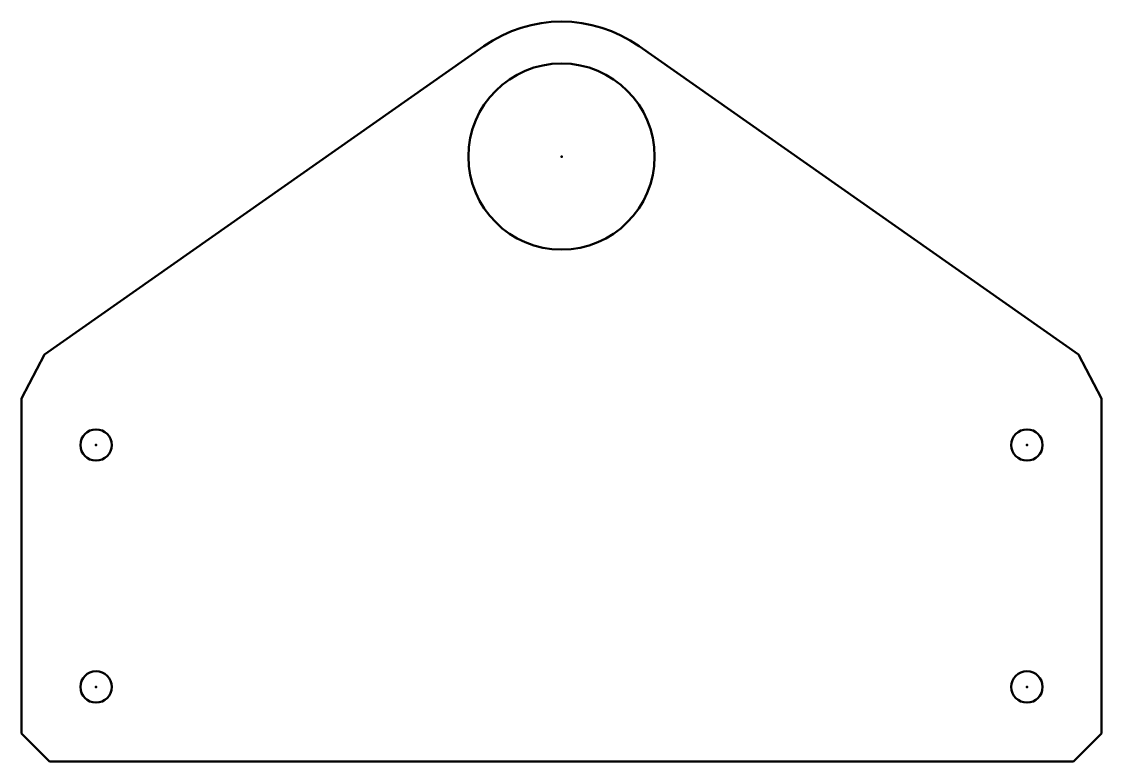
# Model space of a CAD drawing. Header units: millimetres. Extents: x -3 to 113, y 0 to 80.
import ezdxf

# ---------------------------------------------------------------- set-up
doc = ezdxf.new("R2010")
doc.units = ezdxf.units.MM
for name, color, linetype, lineweight in [('IV_ARC_CENTERS', 7, 'Continuous', 50), ('IV_INTERIOR_PROFILES', 7, 'Continuous', 50), ('IV_OUTER_PROFILE', 7, 'Continuous', 50)]:
    doc.layers.add(name, color=color, linetype=linetype, lineweight=lineweight)

msp = doc.modelspace()

# ---------------------------------------------------------------- linework, layer by layer
at = {"layer": 'IV_ARC_CENTERS'}
for p in [(55, 65), (55, 65), (5, 34), (105, 34), (5, 8), (105, 8)]:
    msp.add_point(p, dxfattribs=at)
at = {"layer": 'IV_INTERIOR_PROFILES'}
for centre, radius in [((55, 65), 10), ((5, 34), 1.68), ((105, 34), 1.68), ((5, 8), 1.68), ((105, 8), 1.68)]:
    msp.add_circle(centre, radius, dxfattribs=at)
at = {"layer": 'IV_OUTER_PROFILE'}
for p, q in [((-0.54, 43.72), (46.67, 76.87)), ((63.33, 76.87), (110.54, 43.72)), ((-3, 39), (-0.54, 43.72)), ((110.54, 43.72), (113, 39)), ((-3, 3), (-3, 39)), ((113, 39), (113, 3)), ((0, 0), (-3, 3)), ((113, 3), (110, 0)), ((110, 0), (0, 0))]:
    msp.add_line(p, q, dxfattribs=at)
msp.add_arc((55, 65), 14.5, 54.931, 125.069, dxfattribs=at)

doc.saveas('drawing.dxf')
